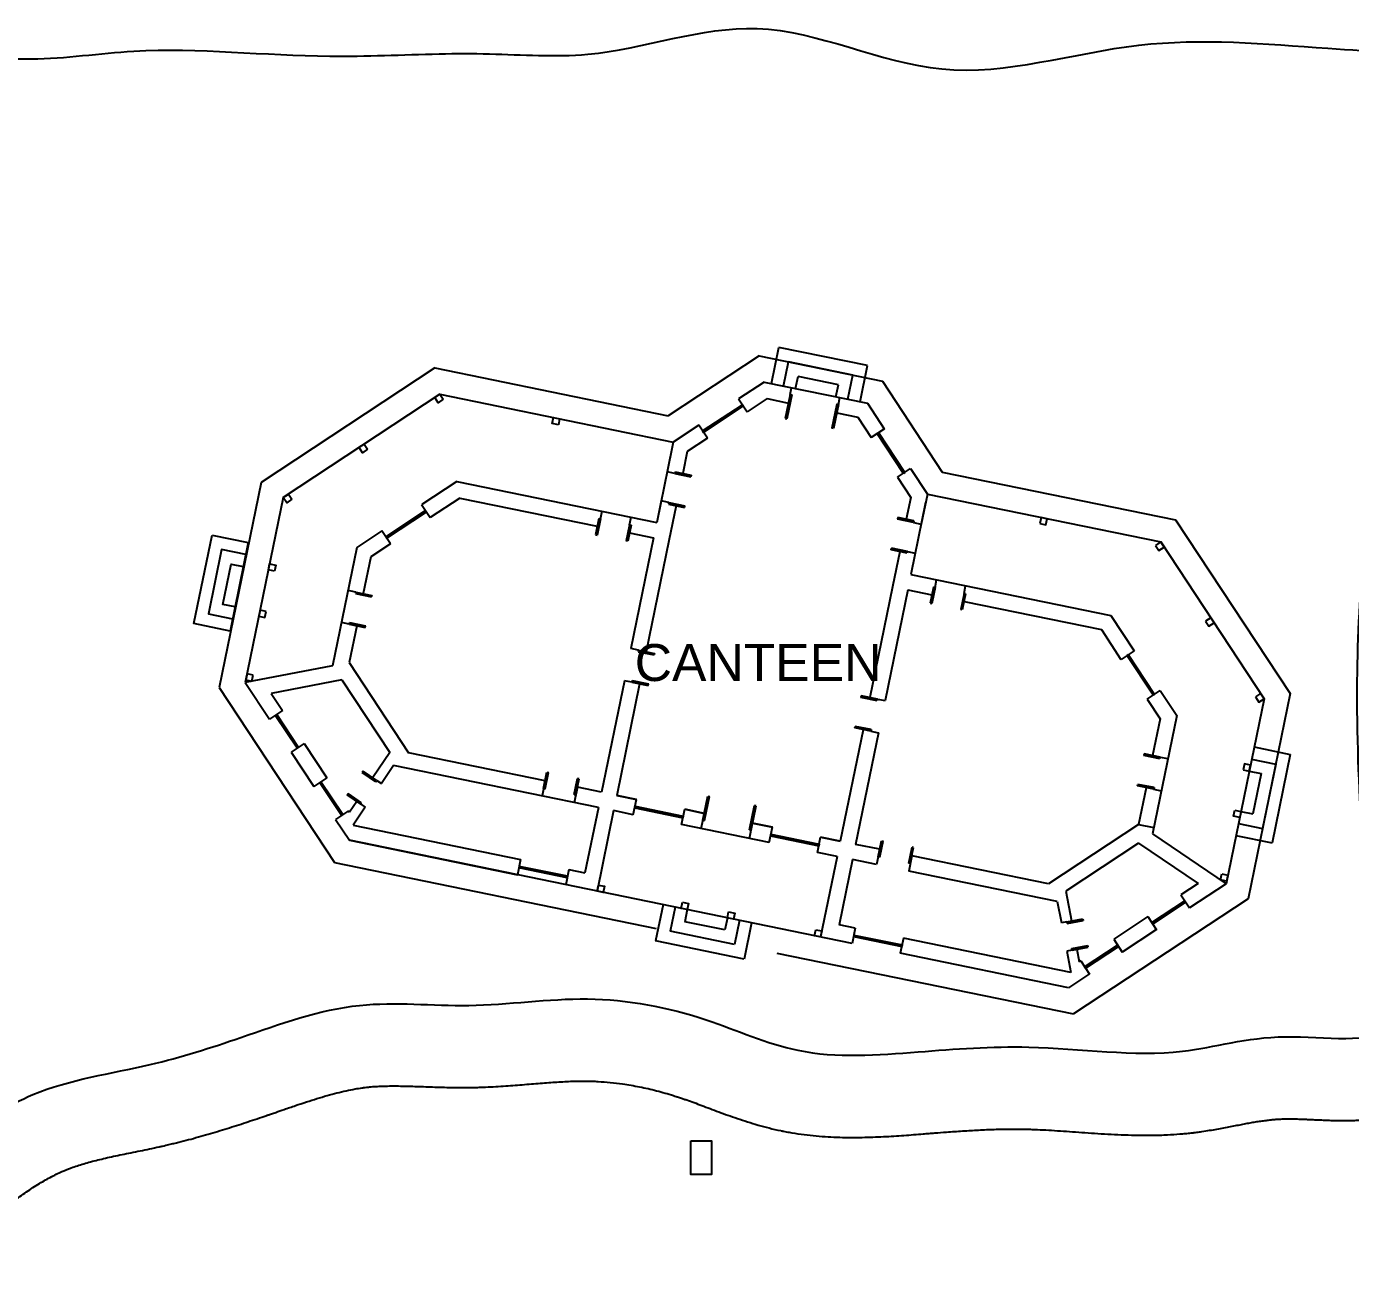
# Model space of a CAD drawing. Header units: millimetres. Extents: x -2023021 to 4454414, y -304659 to 993992.
# Drawn here: x 1545810 to 1578055, y 122234 to 152862 of the extents above; entities that cross this region are included whole.
import ezdxf

# ---------------------------------------------------------------- set-up
doc = ezdxf.new("R2010")
doc.units = ezdxf.units.MM
doc.header["$LTSCALE"] = 10
doc.header["$MEASUREMENT"] = 0
doc.linetypes.add('BANKLINE1', pattern=[5.5, 4, -1.5])
doc.layers.add('COLUMN', color=5, linetype='Continuous')
doc.layers.add('D &W', color=26, linetype='Continuous')
doc.styles.get("Standard").update_dxf_attribs({"font": 'arial.ttf'})

# ---------------------------------------------------------------- blocks, each defined once
blk = doc.blocks.new('DADA')
at = {"layer": 'D &W'}
for p, q in [((3991.453, 3694.896), (3991.453, 3695.496)), ((3991.453, 3695.496), (3991.493, 3695.496)), ((3991.493, 3694.896), (3991.493, 3695.496)), ((3992.613, 3694.896), (3992.613, 3695.496)), ((3992.653, 3695.496), (3992.613, 3695.496)), ((3992.653, 3694.896), (3992.653, 3695.496)), ((3991.453, 3694.896), (3991.493, 3694.896)), ((3992.653, 3694.896), (3992.613, 3694.896))]:
    blk.add_line(p, q, dxfattribs=at)
blk = doc.blocks.new('SDAWDA')
at = {"layer": 'D &W'}
h = blk.add_hatch(color=0, dxfattribs=at)
h.dxf.hatch_style = 1
h.paths.add_polyline_path([(3989.804, 3694.896), (3989.764, 3694.896), (3989.764, 3694.856), (3989.804, 3694.856)])
h.paths.add_polyline_path([(3990.964, 3694.856), (3990.964, 3694.896), (3990.924, 3694.896), (3990.924, 3694.856)])
for p, q in [((3989.764, 3694.896), (3990.964, 3694.896)), ((3989.764, 3694.896), (3989.764, 3694.856)), ((3989.764, 3694.856), (3990.964, 3694.856)), ((3989.804, 3694.896), (3989.804, 3694.856)), ((3990.924, 3694.896), (3990.924, 3694.856)), ((3990.964, 3694.896), (3990.964, 3694.856))]:
    blk.add_line(p, q, dxfattribs=at)
blk = doc.blocks.new('ASDAW')
at = {"layer": 'D &W'}
for p, q in [((3995.812, 3694.876), (3995.812, 3695.276)), ((3995.812, 3695.276), (3995.852, 3695.276)), ((3995.852, 3694.876), (3995.852, 3695.276)), ((3996.572, 3694.876), (3996.572, 3695.276)), ((3996.612, 3695.276), (3996.572, 3695.276)), ((3996.612, 3694.876), (3996.612, 3695.276)), ((3995.852, 3694.876), (3995.812, 3694.876)), ((3996.612, 3694.876), (3996.572, 3694.876))]:
    blk.add_line(p, q, dxfattribs=at)
blk = doc.blocks.new('AAAAAA')
at = {"layer": 'D &W'}
for p, q in [((3982.293, 3694.876), (3982.293, 3695.276)), ((3982.293, 3695.276), (3982.333, 3695.276)), ((3982.333, 3694.876), (3982.333, 3695.276)), ((3982.953, 3694.876), (3982.953, 3695.276)), ((3982.993, 3695.276), (3982.953, 3695.276)), ((3982.993, 3694.876), (3982.993, 3695.276)), ((3982.293, 3694.876), (3982.333, 3694.876)), ((3982.953, 3694.876), (3982.993, 3694.876))]:
    blk.add_line(p, q, dxfattribs=at)
blk = doc.blocks.new('ASDA')
h = blk.add_hatch(color=0)
h.dxf.hatch_style = 1
h.paths.add_polyline_path([(3984.233, 3699.564), (3984.193, 3699.564), (3984.193, 3699.524), (3984.233, 3699.524)])
h.paths.add_polyline_path([(3985.353, 3699.524), (3985.353, 3699.564), (3985.313, 3699.564), (3985.313, 3699.524)])
at = {"layer": 'D &W'}
for p, q in [((3984.193, 3699.564), (3985.353, 3699.564)), ((3984.193, 3699.564), (3984.193, 3699.524)), ((3984.193, 3699.524), (3985.353, 3699.524)), ((3984.233, 3699.564), (3984.233, 3699.524)), ((3985.313, 3699.564), (3985.313, 3699.524)), ((3985.353, 3699.564), (3985.353, 3699.524))]:
    blk.add_line(p, q, dxfattribs=at)
blk = doc.blocks.new('12355')
at = {"layer": 'D &W'}
for p, q in [((3983.198, 3701.047), (3983.467, 3700.778)), ((3982.647, 3699.958), (3982.378, 3700.226))]:
    blk.add_line(p, q, dxfattribs=at)
at = {"layer": 'D &W', "rotation": 45}
blk.add_blockref('ASDA', (3781.235, -1733.13), dxfattribs=at)
blk = doc.blocks.new('AAAW')
at = {"layer": 'D &W'}
h = blk.add_hatch(color=256, dxfattribs=at)
h.dxf.hatch_style = 1
h.paths.add_polyline_path([(3980.766, 3695.332), (3980.738, 3695.303), (3980.766, 3695.275), (3980.795, 3695.303)])
h.paths.add_polyline_path([(3981.389, 3694.653), (3981.417, 3694.625), (3981.445, 3694.653), (3981.417, 3694.681)])
at = {"layer": 'COLUMN', "color": 1}
for p, q in [((3980.887, 3695.452), (3980.618, 3695.183)), ((3981.565, 3694.773), (3981.297, 3694.504))]:
    blk.add_line(p, q, dxfattribs=at)
at = {"layer": 'D &W'}
for p, q in [((3981.417, 3694.625), (3980.738, 3695.303)), ((3981.445, 3694.653), (3980.766, 3695.332)), ((3980.795, 3695.303), (3980.766, 3695.275)), ((3981.417, 3694.681), (3981.389, 3694.653)), ((3981.445, 3694.653), (3981.417, 3694.625))]:
    blk.add_line(p, q, dxfattribs=at)
blk = doc.blocks.new('asdawd')
for p, q in [((4116.861, 3769.703), (4114.661, 3769.703)), ((4114.661, 3768.803), (4114.661, 3769.703)), ((4116.861, 3768.803), (4116.861, 3769.703)), ((4116.561, 3769.403), (4114.961, 3769.403)), ((4114.961, 3768.803), (4114.961, 3769.403)), ((4116.561, 3768.803), (4116.561, 3769.403)), ((4114.476, 3768.803), (4113.95, 3768.276)), ((4114.476, 3768.803), (4117.046, 3768.803)), ((4116.261, 3769.103), (4115.261, 3769.103)), ((4115.261, 3768.803), (4115.261, 3769.103)), ((4116.261, 3768.803), (4116.261, 3769.103)), ((4117.046, 3768.803), (4117.573, 3768.276)), ((4114.634, 3768.423), (4114.218, 3768.007)), ((4114.634, 3768.423), (4115.161, 3768.423)), ((4116.361, 3768.423), (4116.889, 3768.423)), ((4116.889, 3768.423), (4117.305, 3768.007)), ((4113.129, 3767.455), (4112.603, 3766.929)), ((4113.398, 3767.187), (4112.983, 3766.771)), ((4118.125, 3767.187), (4118.54, 3766.771)), ((4118.393, 3767.455), (4118.92, 3766.929)), ((4106.802, 3766.929), (4103.57, 3763.697)), ((4106.802, 3766.929), (4112.603, 3766.929)), ((4112.603, 3766.929), (4112.603, 3766.185)), ((4118.92, 3766.929), (4124.721, 3766.929)), ((4118.92, 3766.929), (4118.92, 3766.185)), ((4124.721, 3766.929), (4127.952, 3763.697)), ((4112.603, 3766.722), (4112.603, 3764.929)), ((4112.983, 3766.771), (4112.983, 3766.225)), ((4118.54, 3766.771), (4118.54, 3766.225)), ((4118.92, 3766.722), (4118.92, 3764.929)), ((4112.603, 3765.465), (4112.603, 3764.929)), ((4112.983, 3765.425), (4112.983, 3764.549)), ((4118.54, 3765.425), (4118.54, 3764.549)), ((4118.92, 3765.465), (4118.92, 3764.929)), ((4107.63, 3764.929), (4106.907, 3764.205)), ((4107.63, 3764.929), (4112.603, 3764.929)), ((4118.92, 3764.929), (4123.892, 3764.929)), ((4123.892, 3764.929), (4124.616, 3764.205)), ((4107.788, 3764.549), (4107.175, 3763.936)), ((4107.788, 3764.549), (4111.203, 3764.549)), ((4112.003, 3764.549), (4112.603, 3764.549)), ((4112.603, 3764.549), (4112.603, 3761.797)), ((4112.983, 3764.549), (4112.983, 3761.797)), ((4118.54, 3764.549), (4118.54, 3761.797)), ((4118.92, 3764.549), (4119.52, 3764.549)), ((4118.92, 3764.549), (4118.92, 3761.797)), ((4120.32, 3764.549), (4123.735, 3764.549)), ((4123.735, 3764.549), (4124.347, 3763.936)), ((4103.57, 3763.697), (4103.57, 3759.097)), ((4127.952, 3763.697), (4127.952, 3759.097)), ((4106.086, 3763.385), (4105.57, 3762.869)), ((4125.436, 3763.385), (4125.952, 3762.869)), ((4106.355, 3763.116), (4105.95, 3762.711)), ((4125.168, 3763.116), (4125.572, 3762.711)), ((4105.57, 3762.869), (4105.57, 3759.926)), ((4105.95, 3762.711), (4105.95, 3761.797)), ((4125.572, 3762.711), (4125.572, 3761.797)), ((4125.952, 3762.869), (4125.952, 3759.926)), ((4127.952, 3762.497), (4128.852, 3762.497)), ((4128.852, 3762.497), (4128.852, 3760.297)), ((4127.952, 3762.197), (4128.552, 3762.197)), ((4128.552, 3762.197), (4128.552, 3760.597)), ((4127.952, 3761.897), (4128.252, 3761.897)), ((4128.252, 3761.897), (4128.252, 3760.897)), ((4105.95, 3760.997), (4105.95, 3760.083)), ((4112.603, 3760.997), (4112.603, 3758.225)), ((4112.983, 3760.997), (4112.983, 3758.225)), ((4118.54, 3760.997), (4118.54, 3758.225)), ((4118.92, 3760.997), (4118.92, 3758.225)), ((4125.572, 3760.997), (4125.572, 3760.083)), ((4127.952, 3760.897), (4128.252, 3760.897)), ((4127.952, 3760.597), (4128.552, 3760.597)), ((4105.95, 3760.083), (4107.809, 3758.225)), ((4125.572, 3760.083), (4123.714, 3758.225)), ((4127.952, 3760.297), (4128.852, 3760.297)), ((4105.57, 3759.926), (4103.57, 3759.097)), ((4125.952, 3759.926), (4127.952, 3759.097)), ((4105.861, 3759.635), (4104.241, 3758.964)), ((4105.861, 3759.635), (4107.361, 3758.135)), ((4125.662, 3759.635), (4124.162, 3758.135)), ((4125.662, 3759.635), (4127.282, 3758.964)), ((4103.57, 3759.097), (4104.326, 3758.342)), ((4104.241, 3758.964), (4104.595, 3758.61)), ((4127.282, 3758.964), (4126.928, 3758.61)), ((4127.952, 3759.097), (4127.197, 3758.342)), ((4111.203, 3758.225), (4107.809, 3758.225)), ((4112.603, 3758.225), (4112.003, 3758.225)), ((4113.472, 3758.225), (4112.983, 3758.225)), ((4112.983, 3758.225), (4113.472, 3758.225)), ((4115.161, 3758.225), (4114.672, 3758.225)), ((4114.672, 3758.225), (4115.161, 3758.225)), ((4116.851, 3758.225), (4116.361, 3758.225)), ((4116.361, 3758.225), (4116.851, 3758.225)), ((4118.54, 3758.225), (4118.051, 3758.225)), ((4118.051, 3758.225), (4118.54, 3758.225)), ((4119.52, 3758.225), (4118.92, 3758.225)), ((4123.714, 3758.225), (4120.32, 3758.225)), ((4105.274, 3757.931), (4105.981, 3757.224)), ((4107.361, 3758.135), (4107.078, 3757.454)), ((4107.511, 3757.845), (4107.309, 3757.358)), ((4112.603, 3757.845), (4107.511, 3757.845)), ((4112.603, 3757.845), (4112.603, 3756.225)), ((4113.472, 3757.845), (4112.983, 3757.845)), ((4112.983, 3757.845), (4112.983, 3755.845)), ((4116.851, 3757.845), (4114.672, 3757.845)), ((4118.54, 3757.845), (4118.051, 3757.845)), ((4118.54, 3757.845), (4118.54, 3755.845)), ((4119.52, 3757.845), (4118.92, 3757.845)), ((4118.92, 3757.845), (4118.92, 3756.225)), ((4124.012, 3757.845), (4120.32, 3757.845)), ((4124.012, 3757.845), (4124.214, 3757.358)), ((4124.162, 3758.135), (4124.444, 3757.454)), ((4126.249, 3757.931), (4125.542, 3757.224)), ((4105.005, 3757.663), (4105.712, 3756.956)), ((4126.518, 3757.663), (4125.811, 3756.956)), ((4106.66, 3756.545), (4106.69, 3756.515)), ((4106.81, 3756.807), (4106.69, 3756.515)), ((4107.041, 3756.711), (4106.84, 3756.225)), ((4124.481, 3756.711), (4124.683, 3756.225)), ((4124.712, 3756.807), (4124.833, 3756.515)), ((4124.863, 3756.545), (4124.833, 3756.515)), ((4106.391, 3756.277), (4106.823, 3755.845)), ((4106.84, 3756.225), (4111.003, 3756.225)), ((4112.203, 3756.225), (4112.603, 3756.225)), ((4119.32, 3756.225), (4118.92, 3756.225)), ((4124.683, 3756.225), (4120.52, 3756.225)), ((4125.132, 3756.277), (4124.7, 3755.845)), ((4119.32, 3755.845), (4106.823, 3755.845)), ((4106.823, 3755.845), (4111.003, 3755.845)), ((4114.622, 3755.845), (4114.622, 3754.945)), ((4114.922, 3755.845), (4114.922, 3755.245)), ((4115.222, 3755.845), (4115.222, 3755.545)), ((4116.222, 3755.845), (4116.222, 3755.545)), ((4116.522, 3755.845), (4116.522, 3755.245)), ((4116.822, 3755.845), (4116.822, 3754.945)), ((4124.7, 3755.845), (4120.52, 3755.845)), ((4116.522, 3755.245), (4114.922, 3755.245)), ((4116.222, 3755.545), (4115.222, 3755.545)), ((4116.822, 3754.945), (4114.622, 3754.945))]:
    blk.add_line(p, q)
at = {"color": 3, "linetype": 'BANKLINE1', "ltscale": 0.2}
for p, q in [((4114.228, 3769.403), (4112.354, 3767.529)), ((4114.228, 3769.403), (4117.295, 3769.403)), ((4117.295, 3769.403), (4119.169, 3767.529)), ((4106.553, 3767.529), (4102.97, 3763.946)), ((4106.553, 3767.529), (4112.354, 3767.529)), ((4119.169, 3767.529), (4124.969, 3767.529)), ((4124.969, 3767.529), (4128.552, 3763.946)), ((4102.97, 3763.946), (4102.97, 3758.849)), ((4128.552, 3763.946), (4128.552, 3758.849)), ((4102.97, 3758.849), (4106.575, 3755.245)), ((4128.552, 3758.849), (4124.948, 3755.245)), ((4106.575, 3755.245), (4124.948, 3755.245))]:
    blk.add_line(p, q, dxfattribs=at)
at = {"layer": 'COLUMN'}
for points in [[(4106.908, 3766.823), (4106.802, 3766.717), (4106.696, 3766.823), (4106.802, 3766.929)], [(4109.777, 3766.779), (4109.627, 3766.779), (4109.627, 3766.929), (4109.777, 3766.929)], [(4121.746, 3766.779), (4121.896, 3766.779), (4121.896, 3766.929), (4121.746, 3766.929)], [(4124.615, 3766.823), (4124.721, 3766.717), (4124.827, 3766.823), (4124.721, 3766.929)], [(4105.345, 3765.26), (4105.239, 3765.154), (4105.133, 3765.26), (4105.239, 3765.366)], [(4126.178, 3765.26), (4126.284, 3765.154), (4126.39, 3765.26), (4126.284, 3765.366)], [(4103.783, 3763.697), (4103.677, 3763.591), (4103.57, 3763.697), (4103.677, 3763.803)], [(4127.74, 3763.697), (4127.846, 3763.591), (4127.952, 3763.697), (4127.846, 3763.803)], [(4103.72, 3761.897), (4103.57, 3761.897), (4103.57, 3762.047), (4103.72, 3762.047)], [(4127.802, 3761.897), (4127.952, 3761.897), (4127.952, 3762.047), (4127.802, 3762.047)], [(4103.72, 3760.897), (4103.57, 3760.897), (4103.57, 3760.747), (4103.72, 3760.747)], [(4127.802, 3760.897), (4127.952, 3760.897), (4127.952, 3760.747), (4127.802, 3760.747)], [(4103.72, 3759.315), (4103.57, 3759.315), (4103.57, 3759.165), (4103.72, 3759.165)], [(4127.802, 3759.315), (4127.952, 3759.315), (4127.952, 3759.165), (4127.802, 3759.165)], [(4112.983, 3755.995), (4113.133, 3755.995), (4113.133, 3755.845), (4112.983, 3755.845)], [(4115.072, 3755.995), (4115.222, 3755.995), (4115.222, 3755.845), (4115.072, 3755.845)], [(4116.222, 3755.995), (4116.372, 3755.995), (4116.372, 3755.845), (4116.222, 3755.845)], [(4118.39, 3755.995), (4118.54, 3755.995), (4118.54, 3755.845), (4118.39, 3755.845)]]:
    blk.add_lwpolyline(points, close=True, dxfattribs=at)
at = {"layer": 'D &W'}
for p, q in [((4115.161, 3768.636), (4115.161, 3768.803)), ((4116.361, 3768.636), (4116.361, 3768.803)), ((4112.793, 3766.185), (4112.603, 3766.185)), ((4118.73, 3766.185), (4118.92, 3766.185)), ((4112.793, 3765.465), (4112.603, 3765.465)), ((4118.73, 3765.465), (4118.92, 3765.465)), ((4111.243, 3764.739), (4111.243, 3764.929)), ((4111.963, 3764.739), (4111.963, 3764.929)), ((4119.56, 3764.739), (4119.56, 3764.929)), ((4120.28, 3764.739), (4120.28, 3764.929)), ((4105.76, 3761.797), (4105.57, 3761.797)), ((4112.793, 3761.797), (4112.603, 3761.797)), ((4118.73, 3761.797), (4118.92, 3761.797)), ((4125.762, 3761.797), (4125.952, 3761.797)), ((4105.76, 3760.997), (4105.57, 3760.997)), ((4112.793, 3760.997), (4112.603, 3760.997)), ((4118.73, 3760.997), (4118.92, 3760.997)), ((4125.762, 3760.997), (4125.952, 3760.997)), ((4125.572, 3760.083), (4125.952, 3760.083)), ((4111.203, 3758.225), (4111.203, 3757.845)), ((4112.003, 3758.225), (4112.003, 3757.845)), ((4113.472, 3757.845), (4113.472, 3758.225)), ((4114.672, 3757.845), (4114.672, 3758.225)), ((4115.161, 3757.845), (4115.161, 3758.225)), ((4116.361, 3757.845), (4116.361, 3758.225)), ((4116.851, 3757.845), (4116.851, 3758.225)), ((4118.051, 3757.845), (4118.051, 3758.225)), ((4119.52, 3758.225), (4119.52, 3757.845)), ((4120.32, 3758.225), (4120.32, 3757.845)), ((4107.186, 3757.409), (4107.309, 3757.358)), ((4124.337, 3757.409), (4124.214, 3757.358)), ((4106.918, 3756.762), (4107.041, 3756.711)), ((4124.605, 3756.762), (4124.481, 3756.711)), ((4111.003, 3756.225), (4111.003, 3755.845)), ((4112.203, 3756.225), (4112.203, 3755.845)), ((4119.32, 3756.225), (4119.32, 3755.845)), ((4120.52, 3756.225), (4120.52, 3755.845))]:
    blk.add_line(p, q, dxfattribs=at)
at = {"layer": 'COLUMN'}
for p in [(123.708, 63.158), (125.094, 61.772)]:
    blk.add_blockref('AAAW', p, dxfattribs=at)
at = {"layer": 'COLUMN', "xscale": -1}
for p in [(8107.815, 63.158), (8106.429, 61.772)]:
    blk.add_blockref('AAAW', p, dxfattribs=at)
at = {"layer": 'D &W', "xscale": -1}
for name, p, rotation in [('DADA', (123.708, 7463.532), 180), ('ASDAW', (417.916, -230.387), 270), ('ASDAW', (123.708, 7459.615), 180), ('ASDAW', (410.884, -234.815), 270), ('ASDAW', (417.916, -234.815), 270), ('AAAAAA', (2234.942, -1336.365), 292.4999999999961)]:
    blk.add_blockref(name, p, dxfattribs=dict(at, rotation=rotation))
at = {"layer": 'D &W'}
for name, p in [('12355', (130.751, 67.229)), ('12355', (123.708, 63.158)), ('DADA', (123.708, 63.158)), ('ASDAW', (123.708, 63.158)), ('SDAWDA', (123.708, 63.158)), ('SDAWDA', (127.087, 63.158)), ('SDAWDA', (129.556, 61.158))]:
    blk.add_blockref(name, p, dxfattribs=at)
at = {"layer": 'D &W', "xscale": -1}
for name, p in [('12355', (8100.772, 67.229)), ('12355', (8107.815, 63.158)), ('ASDAW', (8107.815, 63.158)), ('SDAWDA', (8101.966, 61.158))]:
    blk.add_blockref(name, p, dxfattribs=at)
at = {"layer": 'D &W'}
for name, p, rotation in [('ASDAW', (7813.606, -230.387), 90.00000000000001), ('ASDAW', (8107.815, 7459.615), 180), ('ASDAW', (7813.606, -234.815), 90.00000000000001), ('ASDAW', (7820.639, -234.815), 90.00000000000001), ('AAAAAA', (5996.581, -1336.365), 67.50000000000391)]:
    blk.add_blockref(name, p, dxfattribs=dict(at, rotation=rotation))

msp = doc.modelspace()

# ---------------------------------------------------------------- linework, layer by layer
at = {"transparency": 33554687}
for points in [[(1550329, 140480), (1551211, 140299), (1550769, 138144), (1549887, 138325)], [(1561986, 125731), (1562493, 125731), (1562493, 124912), (1561986, 124912)]]:
    msp.add_lwpolyline(points, close=True, dxfattribs=at)
for points in [[(1551151, 140005), (1550563, 140126), (1550241, 138559), (1550829, 138438)], [(1550889, 138732), (1550595, 138792), (1550796, 139772), (1551090, 139712)]]:
    msp.add_lwpolyline(points, dxfattribs=at)
msp.add_spline([(1536043, 152196), (1538459, 151853), (1540902, 151931), (1542986, 152166), (1545931, 152072), (1548421, 152260), (1553195, 152139), (1555860, 152196), (1557087, 152196), (1559477, 152187), (1563601, 152813), (1568100, 151828), (1572903, 152408), (1577504, 152333), (1580739, 152196), (1582755, 152196), (1590486, 151973), (1594477, 152196), (1603482, 151715), (1608719, 152555), (1614796, 152490), (1620151, 152196)], degree=3, dxfattribs=at)
for points, knots in [([(1540761, 125007), (1542016, 124230), (1542941, 124785), (1544269, 125897), (1546202, 127146), (1548642, 127466), (1551246, 128303), (1553788, 129240), (1556668, 128903), (1559483, 129354), (1562212, 128846), (1564735, 127677), (1567466, 127894), (1570539, 128132), (1573662, 127638), (1576237, 128500), (1579754, 127848), (1578507, 131028), (1578285, 133587), (1578168, 136787), (1578354, 140703), (1579285, 144624), (1579750, 148534), (1580938, 150777), (1580681, 152059), (1580739, 152196), (1580739, 152196)], [6339.133675, 6339.133675, 6339.133675, 6339.133675, 7693.427577, 9568.774738, 11541.086033, 14490.157811, 16794.955878, 19790.539321, 22448.040326, 25344.249363, 28280.452742, 30628.372689, 33559.700878, 36258.830159, 40000.422593, 42533.779505, 45039.047398, 47503.317697, 49714.512433, 53492.976135, 56803.374956, 61518.525528, 65548.978082, 68497.749288, 69007.82427, 69007.82427, 69007.82427, 69007.82427, 69007.82427]), ([(1542635, 122234), (1542643, 122239), (1542651, 122245), (1542704, 122282), (1542752, 122314), (1542850, 122380), (1542901, 122414), (1543007, 122483), (1543061, 122518), (1543174, 122590), (1543231, 122627), (1543350, 122703), (1543411, 122742), (1543535, 122822), (1543599, 122864), (1543728, 122950), (1543795, 122994), (1543875, 123050), (1543889, 123059), (1543906, 123071), (1543910, 123073), (1543917, 123078), (1543920, 123081), (1543931, 123088), (1543938, 123093), (1543958, 123107), (1543972, 123117), (1544013, 123146), (1544040, 123165), (1544120, 123222), (1544173, 123260), (1544302, 123355), (1544377, 123411), (1544524, 123523), (1544596, 123578), (1544736, 123686), (1544805, 123739), (1544939, 123843), (1545005, 123894), (1545133, 123994), (1545196, 124042), (1545320, 124137), (1545381, 124182), (1545448, 124232), (1545455, 124237), (1545469, 124247), (1545475, 124252), (1545496, 124268), (1545510, 124278), (1545551, 124308), (1545579, 124328), (1545661, 124386), (1545715, 124425), (1545822, 124498), (1545876, 124534), (1545981, 124603), (1546033, 124636), (1546136, 124700), (1546187, 124731), (1546288, 124789), (1546338, 124817), (1546436, 124869), (1546485, 124894), (1546580, 124941), (1546627, 124963), (1546688, 124990), (1546702, 124996), (1546722, 125004), (1546727, 125007), (1546736, 125010), (1546739, 125012), (1546746, 125015), (1546750, 125016), (1546760, 125020), (1546767, 125023), (1546787, 125031), (1546801, 125037), (1546843, 125053), (1546872, 125064), (1546949, 125092), (1546998, 125109), (1547099, 125142), (1547151, 125159), (1547259, 125190), (1547315, 125206), (1547430, 125237), (1547489, 125252), (1547611, 125282), (1547673, 125297), (1547801, 125326), (1547866, 125341), (1548000, 125370), (1548069, 125384), (1548209, 125413), (1548280, 125428), (1548426, 125458), (1548500, 125473), (1548651, 125504), (1548728, 125520), (1548884, 125553), (1548964, 125570), (1549070, 125594), (1549096, 125600), (1549174, 125617), (1549227, 125630), (1549320, 125651), (1549360, 125661), (1549440, 125680), (1549480, 125690), (1549599, 125720), (1549678, 125740), (1549917, 125803), (1550075, 125848), (1550388, 125939), (1550543, 125985), (1550848, 126081), (1550999, 126129), (1551298, 126228), (1551446, 126277), (1551609, 126333), (1551625, 126339), (1551652, 126348), (1551663, 126351), (1551682, 126358), (1551691, 126361), (1551708, 126367), (1551717, 126370), (1551743, 126379), (1551760, 126385), (1551812, 126402), (1551846, 126414), (1551948, 126449), (1552016, 126473), (1552176, 126528), (1552268, 126559), (1552450, 126621), (1552539, 126650), (1552714, 126707), (1552800, 126734), (1552968, 126786), (1553051, 126811), (1553212, 126857), (1553292, 126878), (1553447, 126918), (1553522, 126936), (1553670, 126968), (1553743, 126983), (1553871, 127006), (1553928, 127015), (1553996, 127024), (1554009, 127026), (1554046, 127031), (1554071, 127034), (1554102, 127038), (1554109, 127039), (1554120, 127040), (1554124, 127040), (1554131, 127041), (1554134, 127041), (1554140, 127042), (1554143, 127042), (1554153, 127043), (1554159, 127044), (1554177, 127046), (1554190, 127047), (1554228, 127050), (1554254, 127052), (1554330, 127057), (1554383, 127060), (1554490, 127065), (1554546, 127066), (1554661, 127068), (1554720, 127068), (1554841, 127068), (1554904, 127067), (1555032, 127065), (1555098, 127063), (1555232, 127059), (1555301, 127057), (1555443, 127052), (1555515, 127050), (1555662, 127044), (1555738, 127042), (1555892, 127037), (1555970, 127035), (1556130, 127032), (1556212, 127030), (1556378, 127029), (1556463, 127029), (1556567, 127030), (1556585, 127030), (1556609, 127030), (1556614, 127030), (1556625, 127031), (1556631, 127031), (1556647, 127031), (1556658, 127031), (1556691, 127032), (1556713, 127032), (1556778, 127034), (1556821, 127035), (1556949, 127039), (1557033, 127043), (1557199, 127052), (1557281, 127056), (1557441, 127067), (1557521, 127072), (1557677, 127084), (1557753, 127089), (1557904, 127101), (1557979, 127107), (1558125, 127119), (1558197, 127125), (1558338, 127136), (1558408, 127142), (1558544, 127152), (1558611, 127157), (1558743, 127165), (1558807, 127169), (1558934, 127176), (1558996, 127179), (1559118, 127183), (1559177, 127185), (1559294, 127187), (1559352, 127187), (1559418, 127187), (1559428, 127187), (1559444, 127187), (1559450, 127186), (1559462, 127186), (1559469, 127186), (1559487, 127186), (1559499, 127186), (1559536, 127185), (1559560, 127184), (1559634, 127182), (1559683, 127180), (1559830, 127171), (1559929, 127164), (1560127, 127144), (1560227, 127132), (1560464, 127098), (1560602, 127074), (1560878, 127019), (1561017, 126988), (1561293, 126917), (1561431, 126877), (1561591, 126827), (1561613, 126820), (1561647, 126809), (1561659, 126805), (1561680, 126799), (1561688, 126796), (1561705, 126790), (1561713, 126788), (1561727, 126783), (1561734, 126781), (1561748, 126776), (1561755, 126774), (1561776, 126767), (1561790, 126762), (1561832, 126747), (1561860, 126738), (1561948, 126707), (1562008, 126685), (1562131, 126640), (1562194, 126616), (1562324, 126567), (1562391, 126542), (1562528, 126491), (1562598, 126465), (1562742, 126411), (1562816, 126384), (1562967, 126330), (1563044, 126303), (1563203, 126249), (1563285, 126222), (1563452, 126169), (1563537, 126143), (1563713, 126092), (1563803, 126068), (1563988, 126022), (1564083, 126000), (1564185, 125979), (1564191, 125978), (1564202, 125975), (1564208, 125974), (1564225, 125971), (1564236, 125968), (1564269, 125962), (1564292, 125957), (1564359, 125945), (1564404, 125937), (1564549, 125912), (1564649, 125898), (1564847, 125872), (1564945, 125862), (1565140, 125844), (1565236, 125837), (1565426, 125826), (1565521, 125822), (1565707, 125816), (1565799, 125815), (1565982, 125814), (1566072, 125815), (1566250, 125818), (1566338, 125820), (1566512, 125827), (1566597, 125830), (1566767, 125839), (1566851, 125844), (1567016, 125854), (1567097, 125860), (1567258, 125871), (1567337, 125877), (1567493, 125889), (1567570, 125895), (1567670, 125903), (1567694, 125905), (1567742, 125909), (1567766, 125911), (1567837, 125916), (1567884, 125920), (1568026, 125931), (1568119, 125938), (1568346, 125955), (1568478, 125964), (1568740, 125981), (1568869, 125989), (1569124, 126002), (1569250, 126007), (1569499, 126015), (1569622, 126018), (1569866, 126020), (1569987, 126019), (1570120, 126017), (1570132, 126016), (1570151, 126016), (1570158, 126016), (1570170, 126015), (1570175, 126015), (1570186, 126015), (1570192, 126015), (1570208, 126014), (1570219, 126014), (1570252, 126013), (1570275, 126012), (1570342, 126010), (1570387, 126008), (1570522, 126002), (1570613, 125998), (1570799, 125987), (1570894, 125981), (1571086, 125968), (1571185, 125961), (1571384, 125947), (1571485, 125940), (1571691, 125925), (1571795, 125918), (1572007, 125905), (1572114, 125898), (1572332, 125887), (1572442, 125882), (1572666, 125874), (1572779, 125871), (1573008, 125867), (1573124, 125867), (1573359, 125870), (1573478, 125874), (1573698, 125884), (1573799, 125891), (1573924, 125901), (1573947, 125902), (1574015, 125908), (1574060, 125913), (1574128, 125920), (1574151, 125922), (1574178, 125925), (1574184, 125926), (1574199, 125928), (1574210, 125929), (1574231, 125932), (1574241, 125933), (1574272, 125937), (1574293, 125939), (1574355, 125947), (1574395, 125953), (1574499, 125968), (1574562, 125978), (1574685, 125998), (1574744, 126008), (1574861, 126029), (1574918, 126039), (1575028, 126060), (1575082, 126070), (1575188, 126091), (1575239, 126101), (1575339, 126120), (1575388, 126129), (1575484, 126148), (1575530, 126156), (1575622, 126173), (1575667, 126181), (1575754, 126196), (1575798, 126202), (1575883, 126215), (1575924, 126221), (1576007, 126232), (1576048, 126237), (1576129, 126246), (1576169, 126250), (1576249, 126257), (1576289, 126260), (1576370, 126264), (1576410, 126266), (1576459, 126267), (1576467, 126267), (1576481, 126267), (1576487, 126267), (1576495, 126267), (1576498, 126267), (1576503, 126268), (1576506, 126268), (1576514, 126268), (1576519, 126268), (1576536, 126268), (1576548, 126268), (1576583, 126268), (1576607, 126268), (1576658, 126267), (1576685, 126266), (1576739, 126265), (1576767, 126264), (1576825, 126262), (1576855, 126261), (1576916, 126259), (1576947, 126257), (1577021, 126254), (1577064, 126252), (1577153, 126248), (1577199, 126246), (1577292, 126242), (1577339, 126240), (1577436, 126236), (1577486, 126234), (1577586, 126230), (1577638, 126229), (1577742, 126227), (1577796, 126226), (1577894, 126226), (1577938, 126226), (1578029, 126227), (1578075, 126228), (1578168, 126231), (1578216, 126233), (1578313, 126238), (1578363, 126241), (1578455, 126249), (1578496, 126253), (1578581, 126263), (1578624, 126268), (1578713, 126281), (1578758, 126288), (1578851, 126304), (1578898, 126314), (1578986, 126333), (1579026, 126343), (1579109, 126364), (1579151, 126375), (1579237, 126401), (1579281, 126416), (1579370, 126447), (1579416, 126464), (1579466, 126484), (1579469, 126485), (1579472, 126487)], [6153.8418, 6153.8418, 6153.8418, 6153.8418, 6188.883651, 6188.883651, 6396.325449, 6396.325449, 6603.767247, 6603.767247, 6811.209045, 6811.209045, 7018.650844, 7018.650844, 7226.092642, 7226.092642, 7433.53444, 7433.53444, 7640.976238, 7640.976238, 7683.209836, 7683.209836, 7693.829662, 7693.829662, 7704.449488, 7704.449488, 7725.689141, 7725.689141, 7768.168447, 7768.168447, 7853.127058, 7853.127058, 8023.044281, 8023.044281, 8276.255104, 8276.255104, 8529.465926, 8529.465926, 8782.676748, 8782.676748, 9035.88757, 9035.88757, 9289.098392, 9289.098392, 9542.309214, 9542.309214, 9571.803242, 9571.803242, 9601.29727, 9601.29727, 9660.285326, 9660.285326, 9778.261437, 9778.261437, 10014.213659, 10014.213659, 10250.165881, 10250.165881, 10486.118104, 10486.118104, 10722.070326, 10722.070326, 10958.022548, 10958.022548, 11193.97477, 11193.97477, 11429.926993, 11429.926993, 11503.32912, 11503.32912, 11531.628635, 11531.628635, 11549.041742, 11549.041742, 11566.45485, 11566.45485, 11601.281065, 11601.281065, 11670.933495, 11670.933495, 11810.238356, 11810.238356, 12034.280401, 12034.280401, 12258.322445, 12258.322445, 12482.364489, 12482.364489, 12706.406534, 12706.406534, 12930.448578, 12930.448578, 13154.490622, 13154.490622, 13378.532667, 13378.532667, 13602.574711, 13602.574711, 13826.616756, 13826.616756, 14050.6588, 14050.6588, 14274.700844, 14274.700844, 14346.421904, 14346.421904, 14489.864025, 14489.864025, 14598.504628, 14598.504628, 14707.14523, 14707.14523, 14924.426436, 14924.426436, 15370.019548, 15370.019548, 15815.61266, 15815.61266, 16261.205772, 16261.205772, 16706.798883, 16706.798883, 16757.320271, 16757.320271, 16789.529837, 16789.529837, 16816.161977, 16816.161977, 16842.794117, 16842.794117, 16896.058397, 16896.058397, 17002.586956, 17002.586956, 17215.644076, 17215.644076, 17516.150113, 17516.150113, 17816.65615, 17816.65615, 18117.162188, 18117.162188, 18417.668225, 18417.668225, 18718.174262, 18718.174262, 19018.680299, 19018.680299, 19319.186336, 19319.186336, 19566.822404, 19566.822404, 19622.432101, 19622.432101, 19733.651494, 19733.651494, 19766.286129, 19766.286129, 19784.366855, 19784.366855, 19798.479299, 19798.479299, 19812.591742, 19812.591742, 19840.81663, 19840.81663, 19897.266405, 19897.266405, 20010.165954, 20010.165954, 20227.134271, 20227.134271, 20444.102587, 20444.102587, 20661.070904, 20661.070904, 20878.039221, 20878.039221, 21095.007537, 21095.007537, 21311.975854, 21311.975854, 21528.94417, 21528.94417, 21745.912487, 21745.912487, 21962.880804, 21962.880804, 22179.84912, 22179.84912, 22396.817437, 22396.817437, 22442.369771, 22442.369771, 22456.06568, 22456.06568, 22469.761589, 22469.761589, 22497.153407, 22497.153407, 22551.937042, 22551.937042, 22661.504313, 22661.504313, 22880.638854, 22880.638854, 23099.773396, 23099.773396, 23318.907937, 23318.907937, 23538.042479, 23538.042479, 23757.17702, 23757.17702, 23976.311562, 23976.311562, 24195.446103, 24195.446103, 24414.580645, 24414.580645, 24633.715186, 24633.715186, 24852.849728, 24852.849728, 25071.984269, 25071.984269, 25291.118811, 25291.118811, 25330.757009, 25330.757009, 25354.783179, 25354.783179, 25378.809348, 25378.809348, 25426.861687, 25426.861687, 25522.966364, 25522.966364, 25715.175718, 25715.175718, 26099.594426, 26099.594426, 26484.013134, 26484.013134, 27013.294715, 27013.294715, 27542.576296, 27542.576296, 28071.857877, 28071.857877, 28158.737501, 28158.737501, 28204.188765, 28204.188765, 28237.86122, 28237.86122, 28267.683455, 28267.683455, 28294.190546, 28294.190546, 28320.697636, 28320.697636, 28373.711817, 28373.711817, 28479.740179, 28479.740179, 28694.078005, 28694.078005, 28908.415831, 28908.415831, 29122.753657, 29122.753657, 29337.091483, 29337.091483, 29551.429308, 29551.429308, 29765.767134, 29765.767134, 29980.10496, 29980.10496, 30194.442786, 30194.442786, 30408.780612, 30408.780612, 30623.118438, 30623.118438, 30635.564783, 30635.564783, 30648.011128, 30648.011128, 30672.903818, 30672.903818, 30722.689198, 30722.689198, 30822.259958, 30822.259958, 31047.523479, 31047.523479, 31272.787, 31272.787, 31498.05052, 31498.05052, 31723.314041, 31723.314041, 31948.577562, 31948.577562, 32173.841083, 32173.841083, 32399.104604, 32399.104604, 32624.368125, 32624.368125, 32849.631646, 32849.631646, 33074.895167, 33074.895167, 33300.158688, 33300.158688, 33525.422209, 33525.422209, 33597.168501, 33597.168501, 33668.914794, 33668.914794, 33812.40738, 33812.40738, 34099.392551, 34099.392551, 34516.509442, 34516.509442, 34933.626334, 34933.626334, 35350.743226, 35350.743226, 35767.860118, 35767.860118, 36184.97701, 36184.97701, 36228.504922, 36228.504922, 36251.590355, 36251.590355, 36270.596427, 36270.596427, 36289.6025, 36289.6025, 36327.614644, 36327.614644, 36403.638934, 36403.638934, 36555.687512, 36555.687512, 36852.451371, 36852.451371, 37149.21523, 37149.21523, 37445.979089, 37445.979089, 37742.742948, 37742.742948, 38039.506807, 38039.506807, 38336.270666, 38336.270666, 38633.034525, 38633.034525, 38929.798384, 38929.798384, 39226.562243, 39226.562243, 39523.326102, 39523.326102, 39770.663053, 39770.663053, 39825.114415, 39825.114415, 39934.01714, 39934.01714, 39987.518552, 39987.518552, 40000.047106, 40000.047106, 40025.104214, 40025.104214, 40050.161323, 40050.161323, 40100.275539, 40100.275539, 40200.503973, 40200.503973, 40362.887308, 40362.887308, 40525.270644, 40525.270644, 40687.65398, 40687.65398, 40850.037316, 40850.037316, 41012.420652, 41012.420652, 41174.803987, 41174.803987, 41337.187323, 41337.187323, 41499.570659, 41499.570659, 41661.953995, 41661.953995, 41824.337331, 41824.337331, 41986.720666, 41986.720666, 42149.104002, 42149.104002, 42311.487338, 42311.487338, 42473.870674, 42473.870674, 42506.666231, 42506.666231, 42529.305746, 42529.305746, 42539.928666, 42539.928666, 42550.551586, 42550.551586, 42571.797425, 42571.797425, 42614.289104, 42614.289104, 42699.272462, 42699.272462, 42784.25582, 42784.25582, 42869.239178, 42869.239178, 42954.222535, 42954.222535, 43039.205893, 43039.205893, 43152.016735, 43152.016735, 43264.827577, 43264.827577, 43377.638419, 43377.638419, 43490.449261, 43490.449261, 43603.260103, 43603.260103, 43716.070945, 43716.070945, 43806.771318, 43806.771318, 43897.471691, 43897.471691, 43988.172063, 43988.172063, 44078.872436, 44078.872436, 44151.871694, 44151.871694, 44224.870953, 44224.870953, 44297.870211, 44297.870211, 44370.86947, 44370.86947, 44430.570798, 44430.570798, 44490.272126, 44490.272126, 44549.973454, 44549.973454, 44609.674782, 44609.674782, 44613.58869, 44613.58869, 44613.58869, 44613.58869])]:
    msp.add_open_spline(points, degree=3, knots=knots, dxfattribs=at)

# ---------------------------------------------------------------- block references
at = {"transparency": 33554687, "xscale": 999.9999999940469, "yscale": 999.9999999940469, "zscale": 999.9999999940469, "rotation": 348.4115078738379}
msp.add_blockref('asdawd', (-3223914, -2721252), dxfattribs=at)

# ---------------------------------------------------------------- texts
at = {"ltscale": 10, "transparency": 33554687, "insert": (1560623, 137827), "char_height": 900, "attachment_point": 1}
msp.add_mtext_dynamic_manual_height_columns('CANTEEN', width=4382.55, gutter_width=1, heights=[0], dxfattribs=at)

doc.saveas('drawing.dxf')
